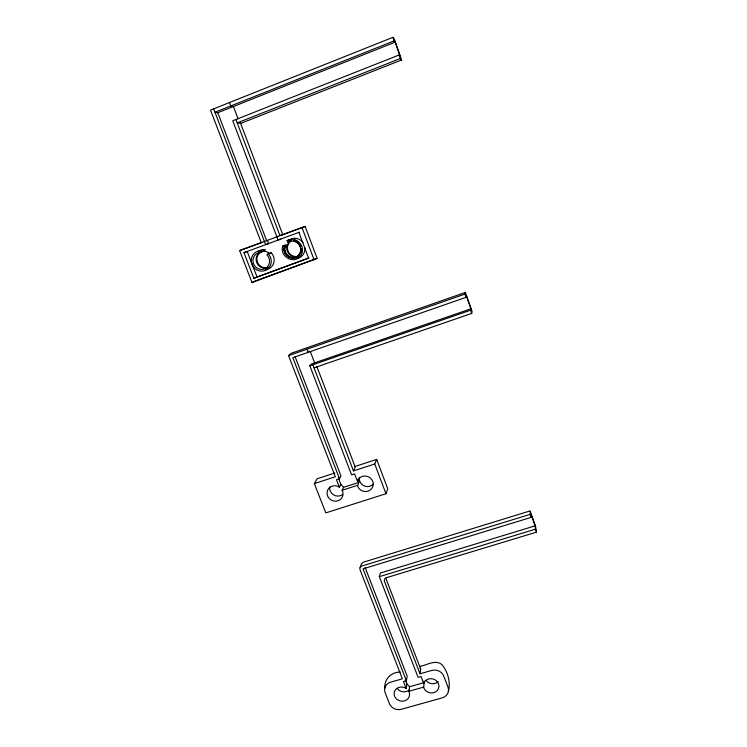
<?xml version="1.0" encoding="UTF-8"?>
<svg xmlns="http://www.w3.org/2000/svg" width="747" height="747" viewBox="0 0 747 747"><rect width="100%" height="100%" fill="white"/><g stroke="black" fill="none" stroke-linecap="round" stroke-linejoin="round"><path stroke-width="1.12" d="M294.72 257.724L297.362 256.594C290.891 261.422 281.46 253.691 284.514 246.389L287.278 245.333L286.839 246.874M294.654 257.65C288.482 258.826 282.861 251.944 285.214 246.127M299.342 254.494C301.162 253.522 294.271 260.105 299.687 253.803C300.985 251.655 301.004 248.938 300.201 246.613C298.539 241.841 292.236 239.217 287.912 242.14L287.1 240.627C296.307 234.549 307.4 248.088 300.21 256.202C293.496 264.989 278.79 255.782 282.917 245.866L285.699 244.82L287.278 245.333M301.116 251.468L301.368 248.536L300.724 248.807M530.221 514.347L361.922 566.011A3.193 2.969 20.6 0 0 360.063 569.784L402.372 678.818L390.69 682.142A9.366 8.45 16.4 0 0 385.163 692.786L389.42 703.627A9.347 8.413 16.1 0 0 401.298 709.295L442.252 697.847A9.431 8.525 13.4 0 0 447.995 687.165L443.821 676.175A9.45 8.562 13.7 0 0 431.794 670.433L419.991 673.794L384.509 581.455A3.203 2.969 18.1 0 1 386.395 577.702L536.477 532.135L535.543 526.346L530.193 511.237L530.221 514.347L531.266 517.326L363.033 568.869L406.359 680.722L403.436 681.553L406.125 688.473L405.117 687.838A7.806 7.04 15.9 0 0 394.201 692.478A7.806 7.04 15.9 0 0 402.502 701.2A7.806 7.04 15.9 0 0 409.132 692.049L409.533 686.745L406.947 683.916L405.425 679.985M264.802 251.328L264.933 249.722L261.889 250.824L261.767 252.449L259.592 252.523A8.609 8.226 60 0 0 253.522 263.738A8.609 8.226 60 0 0 265.615 268.35A8.609 8.226 60 0 0 267.51 255.539L266.931 255.007L268.024 253.765L270.984 252.626L272.225 253.98A10.197 9.758 60.3 0 1 265.446 269.751M448.368 691.601C450.833 682.254 447.92 671.917 441.907 664.606C435.342 659.134 426.845 665.269 419.917 666.389M531.266 517.326L530.986 514.085L535.123 525.841L380.419 572.986L379.336 576.665L418.105 677.38L421.047 676.539L423.717 683.496L424.081 682.469A7.862 7.106 13.9 0 1 436.201 680.601A7.862 7.106 13.9 0 1 435.594 691.899A7.862 7.106 13.9 0 1 423.782 687.912L424.025 681.525M423.717 683.496L424.053 681.227M419.991 673.794L420.692 669.34A3.119 1.326 -22.3 0 0 420.01 668.537M406.125 688.473L406.947 683.916M406.359 680.722L407.18 676.222L365.106 567.449M314.076 367.832L471.721 313.404L472.085 311.508L465.418 292.422L291.209 353.266L288.585 355.637L335.347 476.782L314.356 483.589L325.795 512.89L385.966 493.73L387.712 488.706L376.675 459.414L354.638 466.576M471.721 313.404L470.601 310.192L470.881 308.8L466.427 296.036L466.091 297.315L292.843 357.664L339.493 478.771L336.486 479.742L339.371 487.231L340.837 484.308L338.382 477.94M384.733 688.379C384.219 679.06 391.017 672.141 400.261 672.011M466.091 297.315L464.97 294.085L465.418 292.422M357.468 481.395L357.832 480.274A8.152 7.731 23.3 0 1 370.325 477.959A8.152 7.731 23.3 0 1 369.877 490.293A8.152 7.731 23.3 0 1 357.617 486.222L358.709 482.45L358.765 478.519L357.468 481.395L354.592 473.878L351.566 474.859L309.828 365.797L311.592 363.929L470.881 308.8M360.147 567.496L361.399 563.91L363.303 562.22L529.959 510.957M385.966 493.73L374.742 463.999L376.675 459.414M310.332 351.613L314.636 362.874L312.872 364.76L353.462 470.909L355.245 467.183L316.793 366.394M339.371 487.231L338.335 486.558A8.105 7.647 26.2 0 0 327.13 491.871A8.105 7.647 26.2 0 0 335.851 501.19A8.105 7.647 26.2 0 0 342.546 491.068L342.117 490.284L343.555 487.333L358.709 482.45M339.493 478.771L340.959 475.914L295.186 356.954M314.356 483.589L317.176 478.752L334.805 473.019M300.331 253.513L300.705 252.888L300.061 253.177M269.9 253.849L270.984 252.626M309.333 351.174L308.128 352.36L306.942 349.241M298.24 256.025L296.708 256.893M288.594 241.888L289.995 241.15L288.669 241.664M213.67 108.838L265.624 244.624L268.593 243.606L267.37 240.413L239.619 250.581L252.01 282.562L317.092 258.387L305.131 226.425L276.829 236.771M252.01 282.562L255.922 280.695M299.295 232.224L243.952 252.654L253.849 278.257L308.903 257.836M295.42 257.566L296.718 257.005M293.627 257.967L294.29 257.659M297.885 256.128L298.539 255.829M298.398 255.549L299.052 255.259M293.291 258.032L293.963 257.734M291.806 258.023L292.479 257.715M299.099 254.764L299.752 254.475M298.921 255.054L299.575 254.764M292.563 257.995L293.235 257.696M291.106 257.92L291.778 257.622M291.451 257.939L292.124 257.64M290.396 257.687L291.078 257.388M300.322 252.523L300.966 252.234M289.659 257.51L290.34 257.211M300.154 252.85L300.798 252.561M289.005 257.229L289.687 256.931M289.341 257.341L290.023 257.043M288.37 256.819L289.052 256.52M287.698 256.454L288.379 256.165M300.677 251.048L301.321 250.768M300.752 250.338L301.396 250.068M287.436 256.212L288.118 255.913M300.686 250.703L301.33 250.422M287.137 256.016L287.819 255.726M300.705 249.554L301.349 249.283M286.615 255.446L287.306 255.157M286.054 254.932L286.745 254.634M285.615 254.363L286.306 254.064M285.858 254.624L286.549 254.335M285.251 253.672L285.942 253.382M284.84 253.028L285.541 252.747M284.728 252.691L285.429 252.411M300.033 246.295L300.574 245.688L299.921 245.95M300.201 246.613L300.845 246.351M284.56 252.365L285.251 252.084M284.374 251.608L285.074 251.328M299.5 245.287L300.154 245.025M284.14 250.889L284.84 250.609M401.587 59.975L400.233 58.565L237.219 122.891L240.655 123.432L401.587 59.975L394.341 39.059L392.885 37.35L210.523 110.098L261.254 242.551M284.121 250.544L284.812 250.264M395.2 42.14L394.117 40.898L214.977 112.227L217.788 112.732L395.2 42.14L400.047 56.137L399.019 55.035L232.765 120.762L278.089 240.002L280.9 239.04M284.028 250.18L284.728 249.9M298.707 244.045L299.36 243.783L298.146 243.513M284.047 249.395L284.747 249.125M284.065 248.312L284.766 248.041M284 248.648L284.7 248.377M284.075 247.948L284.766 247.677M297.325 242.756L298.277 242.691L297.623 242.943M284.29 247.192L284.981 246.921M296.391 242.149L297.054 241.897L295.747 241.729M295.41 241.617L296.073 241.365L294.374 241.272M295.093 241.449L295.756 241.197M293.636 241.038L294.309 240.786M262.057 242.411L239.619 250.581M277.949 236.454L266.623 240.655L217.788 112.732M282.515 234.819L305.131 226.425M287.912 242.14L290.742 240.982L290.06 241.234M253.849 278.257L308.623 258.247L298.875 232.298M257.015 280.293L317.092 258.387M287.1 240.627L289.836 239.647M288.585 355.637L464.97 294.085M309.828 365.797L470.601 310.192M243.952 252.654L247.21 251.524L256.968 276.81M353.462 470.909L374.742 463.999M342.117 490.284L357.411 485.363M293.982 257.948L295.373 257.426M379.336 576.665L535.44 529.184L535.123 525.841M409.533 686.745L424.268 682.571M408.73 691.33L423.596 687.128M264.933 249.722L263.14 249.629A10.197 9.758 60.3 0 0 258.397 251.384M261.889 250.824L260.087 250.731A10.327 9.879 60 0 0 251.702 263.486A10.327 9.879 60 0 0 265.764 270.218A10.327 9.879 60 0 0 269.284 255.138L268.024 253.765M282.917 245.866L284.514 246.389M340.837 484.308L343.555 487.333M385.872 578.346L420.654 668.985M240.441 122.872L282.777 234.689L279.957 235.604L235.931 119.511M238.144 118.913L233.447 106.504L230.786 105.934L229.497 102.526M301.956 227.443L314.123 259.909M535.44 529.184L536.477 532.135M392.885 37.35L394.117 40.898M399.019 55.035L400.233 58.565M438.2 681.516A7.722 7.003 13.9 0 1 426.042 680.433M409.384 689.658A7.675 6.938 15.8 0 1 397.32 688.566M373.369 484.037A8.021 7.619 23.3 0 1 359.391 477.361M342.154 494.869A7.984 7.535 26.2 0 1 329.754 486.932M268.173 267.258A8.497 8.133 60.3 0 1 256.996 263.261A8.497 8.133 60.3 0 1 260.628 252.038M262.664 251.394A8.497 8.133 60.3 0 1 268.649 252.729M298.37 256.193A8.516 8.198 63.2 0 1 291.059 240.982M298.034 256.38A8.534 8.226 63.1 0 1 290.387 241.234M266.903 267.622A8.469 8.105 60.3 0 1 261.179 251.86M304.935 247.63A10.243 9.87 63.1 0 1 296.083 258.527M291.442 238.788A10.243 9.87 63.1 0 1 303.086 242.654"/></g></svg>
